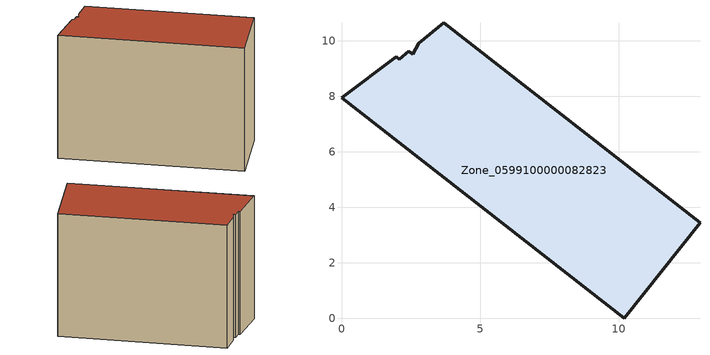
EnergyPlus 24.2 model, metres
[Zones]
Zone_0599100000082823
 floor ground (C_G): 2.78,9.92 3.69,10.66 12.92,3.46 10.2,0 0,7.96 1.97,9.43 2.07,9.34 2.42,9.63 2.56,9.52 z0
 wall outside (C_F): 10.2,0 12.92,3.46 3.69,10.66 2.78,9.92 2.56,9.52 2.42,9.63 2.07,9.34 1.97,9.43 0,7.96 10.2,0 z0:9.56
 roof outside (C_R): 3.69,10.66 2.78,9.92 2.56,9.52 2.42,9.63 2.07,9.34 1.97,9.43 0,7.96 10.2,0 12.92,3.46 z9.56
[BUILDING]
Pand.0599100000082823: North Axis=0; Terrain=City; Loads Convergence Tolerance Value=0.04; Temperature Convergence Tolerance Value=0.4; Solar Distribution=FullExterior; Maximum Number of Warmup Days=25; Minimum Number of Warmup Days=1
[Site:Location]
Rotterdam.The.Hague.AP_ZH_NLD Design_Conditions: Latitude=51.96; Longitude=4.45; Time Zone=1; Elevation=-4.5
[SITE:GROUNDTEMPERATURE:BUILDINGSURFACE]
18, 18, 18, 18, 18, 18, 18, 18, 18, 18, 18, 18
[MATERIAL] Thermal Absorptance=0.9; Solar Absorptance=0.7; Visible Absorptance=0.7
Name | Roughness | Thickness | Conductivity | Density | Specific Heat
G.TI.1946 | MediumSmooth | 0.15 | 1 | 540 | 1210
F.TI.1946 | Rough | 0.3 | 0.857143 | 1920 | 840
R.TI.1946 | MediumRough | 0.2 | 0.1 | 1500 | 1000
[CONSTRUCTION]
C_G: G.TI.1946
C_F: F.TI.1946
C_R: R.TI.1946
[ZONE]
Zone_0599100000082823: Type=1; Multiplier=1; Ceiling Height=Autocalculate; Volume=Autocalculate; Floor Area=autocalculate; Part of Total Floor Area=Yes
[ZONEINFILTRATION:DESIGNFLOWRATE]
Infil_Zone_0599100000082823: Zone or ZoneList or Space or SpaceList=Zone_0599100000082823; Schedule=AlwaysOn; Design Flow Rate Calculation Method=Flow/Area; Flow Rate per Floor Area=0.003; Constant Term Coefficient=1; Temperature Term Coefficient=0; Velocity Term Coefficient=0; Velocity Squared Term Coefficient=0
[HVACTEMPLATE:ZONE:IDEALLOADSAIRSYSTEM]
Zone_0599100000082823: Maximum Heating Supply Air Temperature=50; Minimum Cooling Supply Air Temperature=13; Maximum Heating Supply Air Humidity Ratio=0.0156; Minimum Cooling Supply Air Humidity Ratio=0.0077; Heating Limit=NoLimit; Cooling Limit=NoLimit; Dehumidification Control Type=ConstantSensibleHeatRatio; Cooling Sensible Heat Ratio=0.7; Dehumidification Setpoint=60; Humidification Control Type=None; Humidification Setpoint=30; Outdoor Air Method=None; Outdoor Air Flow Rate per Person=0.00944; Outdoor Air Flow Rate per Zone Floor Area=0; Outdoor Air Flow Rate per Zone=0; Demand Controlled Ventilation Type=None; Outdoor Air Economizer Type=NoEconomizer; Heat Recovery Type=None; Sensible Heat Recovery Effectiveness=0.7; Latent Heat Recovery Effectiveness=0.65
[ZONECONTROL:THERMOSTAT]
ThermostatControl_Zone_0599100000082823: Zone or ZoneList=Zone_0599100000082823; Control Type Schedule=DualSetpointControlType; Control 1=Thermostat_Zone_0599100000082823; Temperature Difference Between Cutout And Setpoint=0
[THERMOSTATSETPOINT:DUALSETPOINT]
Thermostat_Zone_0599100000082823: Heating Setpoint Temperature Schedule=HeatingSetpoint_Zone_0599100000082823; Cooling Setpoint Temperature Schedule=CoolingSetpoint_Zone_0599100000082823
[SCHEDULE:COMPACT]
HeatingSetpoint_Zone_0599100000082823: Through: 12/31, For: AllDays, Until: 24:00, 21
CoolingSetpoint_Zone_0599100000082823: Through: 12/31, For: AllDays, Until: 24:00, 24
DualSetpointControlType: Through: 12/31, For: AllDays, Until: 24:00, 4
AlwaysOn: Through: 12/31, For: AllDays, Until: 24:00, 1
